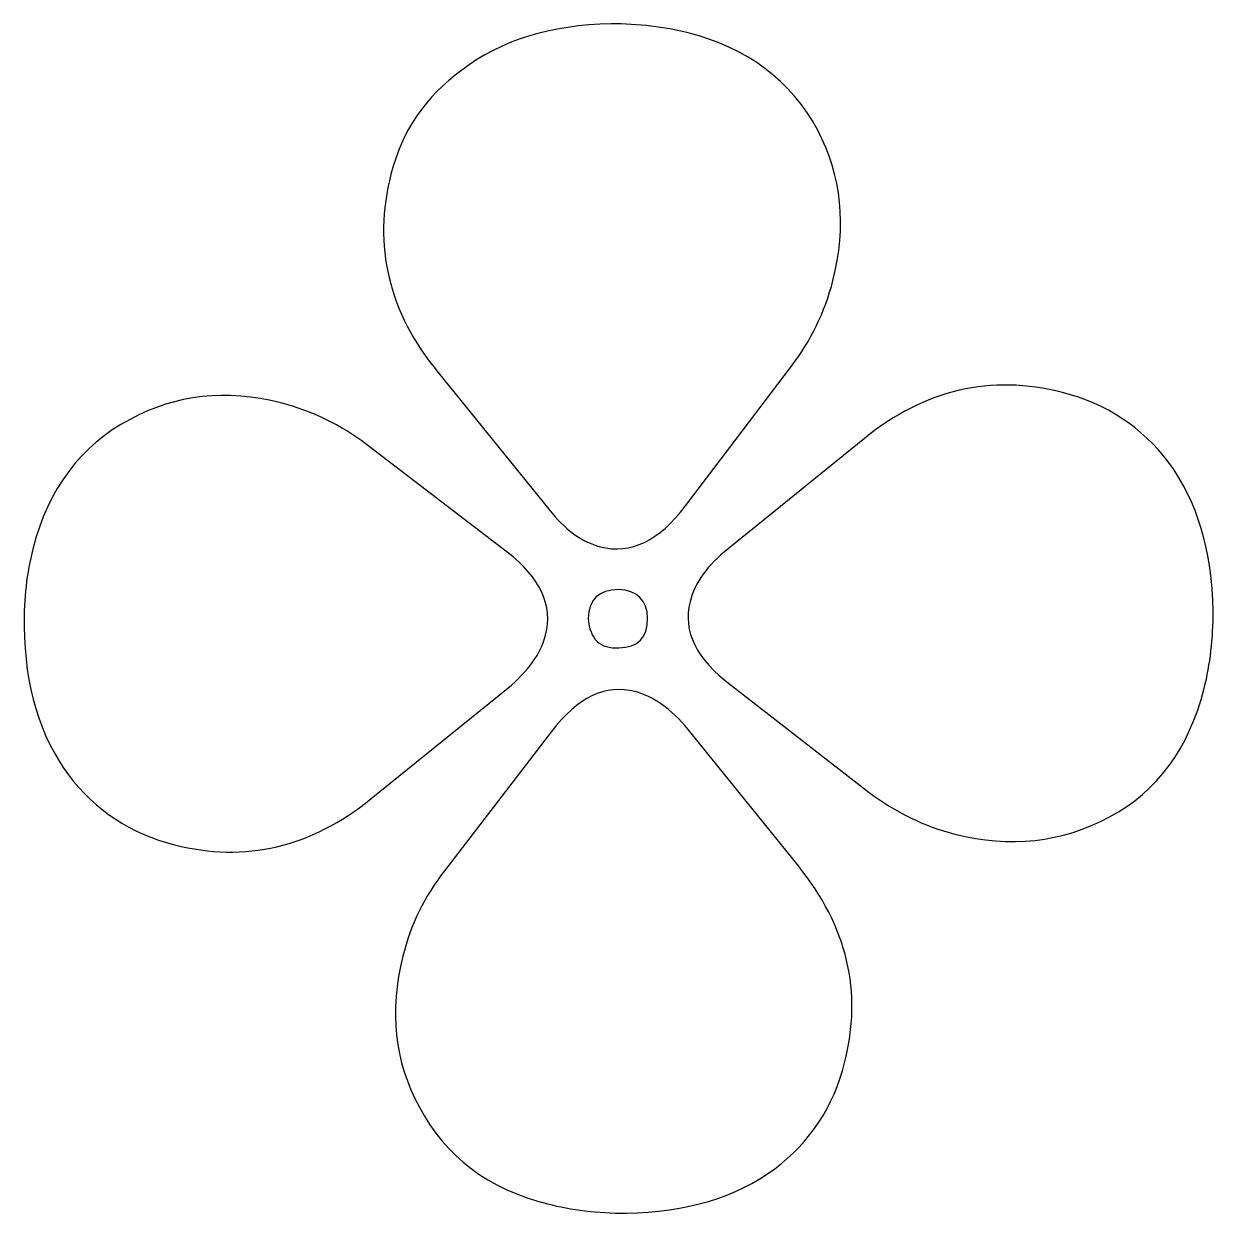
# Model space of a CAD drawing. Header units: centimetres. Extents: x -8.4 to 8.4, y -8.4 to 8.4.
import ezdxf

# ---------------------------------------------------------------- set-up
doc = ezdxf.new("R2010")
doc.units = ezdxf.units.CM
doc.header["$MEASUREMENT"] = 0
doc.layers.add('Camada 1', color=7, linetype='Continuous')

msp = doc.modelspace()

# ---------------------------------------------------------------- linework, layer by layer
at = {"layer": 'Camada 1'}
for points, knots in [([(-3.23269, 6.3103), (-3.07741, 6.92165), (-2.74194, 7.41449), (-2.22764, 7.78879), (-2.22764, 7.78879), (-1.67173, 8.21297), (-0.96542, 8.43062), (-0.10733, 8.4452), (-0.10733, 8.4452), (0.28219, 8.44658), (0.64816, 8.40361), (0.98921, 8.31767), (0.98921, 8.31767), (1.82929, 8.10349), (2.44204, 7.64327), (2.82743, 6.93692), (2.82743, 6.93692), (3.16845, 6.28747), (3.24052, 5.57424), (3.0437, 4.7993), (3.0437, 4.7993), (2.92863, 4.35223), (2.73178, 3.94673), (2.45315, 3.58354), (2.45315, 3.58354), (2.45315, 3.58354), (0.94902, 1.60115), (0.94902, 1.60115), (0.94902, 1.60115), (0.57609, 1.10347), (0.17271, 0.90937), (-0.26187, 1.01891), (-0.26187, 1.01891), (-0.51973, 1.08683), (-0.76439, 1.26288), (-0.99315, 1.554), (-0.99315, 1.554), (-0.99315, 1.554), (-2.56173, 3.49202), (-2.56173, 3.49202), (-2.56173, 3.49202), (-3.26804, 4.3522), (-3.49262, 5.29142), (-3.23269, 6.3103)], [0, 0, 0, 0, 0.08333333, 0.08333333, 0.08333333, 0.08333333, 0.16666667, 0.16666667, 0.16666667, 0.16666667, 0.25, 0.25, 0.25, 0.25, 0.33333333, 0.33333333, 0.33333333, 0.33333333, 0.41666667, 0.41666667, 0.41666667, 0.41666667, 0.5, 0.5, 0.5, 0.5, 0.58333333, 0.58333333, 0.58333333, 0.58333333, 0.66666667, 0.66666667, 0.66666667, 0.66666667, 0.75, 0.75, 0.75, 0.75, 0.83333333, 0.83333333, 0.83333333, 0.83333333, 1, 1, 1, 1]), ([(3.49283, 2.55904), (4.34955, 3.25288), (5.28668, 3.46913), (6.30421, 3.21058), (6.30421, 3.21058), (6.92942, 3.05048), (7.42988, 2.71986), (7.80972, 2.22077), (7.80972, 2.22077), (8.21728, 1.66694), (8.43078, 0.96342), (8.44461, 0.1067), (8.44461, 0.1067), (8.44461, -0.28356), (8.40304, -0.64953), (8.31708, -0.98987), (8.31708, -0.98987), (8.09806, -1.84662), (7.6503, -2.45376), (6.97376, -2.81698), (6.97376, -2.81698), (6.29309, -3.1802), (5.56115, -3.26058), (4.77375, -3.06095), (4.77375, -3.06095), (4.33846, -2.95006), (3.93367, -2.75181), (3.55659, -2.46902), (3.55659, -2.46902), (3.55659, -2.46902), (1.60193, -0.95108), (1.60193, -0.95108), (1.60193, -0.95108), (1.10287, -0.57886), (0.9074, -0.18236), (1.01416, 0.23907), (1.01416, 0.23907), (1.08345, 0.51077), (1.26369, 0.76168), (1.55481, 0.99112), (1.55481, 0.99112), (1.55481, 0.99112), (3.49283, 2.55904), (3.49283, 2.55904)], [0, 0, 0, 0, 0.08333333, 0.08333333, 0.08333333, 0.08333333, 0.16666667, 0.16666667, 0.16666667, 0.16666667, 0.25, 0.25, 0.25, 0.25, 0.33333333, 0.33333333, 0.33333333, 0.33333333, 0.41666667, 0.41666667, 0.41666667, 0.41666667, 0.5, 0.5, 0.5, 0.5, 0.58333333, 0.58333333, 0.58333333, 0.58333333, 0.66666667, 0.66666667, 0.66666667, 0.66666667, 0.75, 0.75, 0.75, 0.75, 0.83333333, 0.83333333, 0.83333333, 0.83333333, 1, 1, 1, 1]), ([(-8.31965, 0.98702), (-8.1006, 1.84374), (-7.64107, 2.45649), (-6.9389, 2.82868), (-6.9389, 2.82868), (-6.28596, 3.18288), (-5.57063, 3.26051), (-4.7971, 3.06366), (-4.7971, 3.06366), (-4.34935, 2.9479), (-3.94385, 2.75037), (-3.57994, 2.47242), (-3.57994, 2.47242), (-3.57994, 2.47242), (-1.58231, 0.94334), (-1.58231, 0.94334), (-1.58231, 0.94334), (-1.11098, 0.57806), (-0.92937, 0.18436), (-1.03751, -0.23638), (-1.03751, -0.23638), (-1.10199, -0.49422), (-1.28288, -0.74586), (-1.57541, -0.98983), (-1.57541, -0.98983), (-1.57541, -0.98983), (-3.51412, -2.5577), (-3.51412, -2.5577), (-3.51412, -2.5577), (-4.37015, -3.24945), (-5.30172, -3.46848), (-6.3068, -3.21339), (-6.3068, -3.21339), (-6.93132, -3.05535), (-7.43456, -2.72264), (-7.81231, -2.22081), (-7.81231, -2.22081), (-8.22191, -1.66914), (-8.43125, -0.96492), (-8.44443, -0.10817), (-8.44443, -0.10817), (-8.44789, 0.28209), (-8.40561, 0.64875), (-8.31965, 0.98702)], [0, 0, 0, 0, 0.08333333, 0.08333333, 0.08333333, 0.08333333, 0.16666667, 0.16666667, 0.16666667, 0.16666667, 0.25, 0.25, 0.25, 0.25, 0.33333333, 0.33333333, 0.33333333, 0.33333333, 0.41666667, 0.41666667, 0.41666667, 0.41666667, 0.5, 0.5, 0.5, 0.5, 0.58333333, 0.58333333, 0.58333333, 0.58333333, 0.66666667, 0.66666667, 0.66666667, 0.66666667, 0.75, 0.75, 0.75, 0.75, 0.83333333, 0.83333333, 0.83333333, 0.83333333, 1, 1, 1, 1]), ([(-0.00335, 0.41171), (0.26557, 0.39994), (0.40697, 0.26338), (0.4125, 0.00274), (0.4125, 0.00274), (0.4139, -0.27243), (0.27664, -0.41178), (0.00216, -0.41456), (0.00216, -0.41456), (-0.26258, -0.43395), (-0.40744, -0.29394), (-0.43379, 0.00205), (-0.43379, 0.00205), (-0.42409, 0.27169), (-0.27992, 0.4103), (-0.00335, 0.41171)], [0, 0, 0, 0, 0.2, 0.2, 0.2, 0.2, 0.4, 0.4, 0.4, 0.4, 0.6, 0.6, 0.6, 0.6, 1, 1, 1, 1]), ([(-0.95087, -1.60259), (-0.58212, -1.11872), (-0.18702, -0.92885), (0.2337, -1.03699), (0.2337, -1.03699), (0.49156, -1.10353), (0.74384, -1.28096), (0.98784, -1.57486), (0.98784, -1.57486), (0.98784, -1.57486), (2.55296, -3.51423), (2.55296, -3.51423), (2.55296, -3.51423), (3.24749, -4.37235), (3.46651, -5.30115), (3.21005, -6.30757), (3.21005, -6.30757), (3.05201, -6.9314), (2.72208, -7.43324), (2.22024, -7.81308), (2.22024, -7.81308), (1.6685, -8.22064), (0.96426, -8.43136), (0.10617, -8.44522), (0.10617, -8.44522), (-0.2979, -8.44384), (-0.67152, -8.39947), (-1.00976, -8.31216), (-1.00976, -8.31216), (-1.85193, -8.10004), (-2.45843, -7.64395), (-2.82927, -6.93974), (-2.82927, -6.93974), (-3.18484, -6.28818), (-3.2625, -5.57007), (-3.06493, -4.79654), (-3.06493, -4.79654), (-2.95264, -4.34738), (-2.7537, -3.9426), (-2.47298, -3.58218), (-2.47298, -3.58218), (-2.47298, -3.58218), (-0.95087, -1.60259), (-0.95087, -1.60259)], [0, 0, 0, 0, 0.08333333, 0.08333333, 0.08333333, 0.08333333, 0.16666667, 0.16666667, 0.16666667, 0.16666667, 0.25, 0.25, 0.25, 0.25, 0.33333333, 0.33333333, 0.33333333, 0.33333333, 0.41666667, 0.41666667, 0.41666667, 0.41666667, 0.5, 0.5, 0.5, 0.5, 0.58333333, 0.58333333, 0.58333333, 0.58333333, 0.66666667, 0.66666667, 0.66666667, 0.66666667, 0.75, 0.75, 0.75, 0.75, 0.83333333, 0.83333333, 0.83333333, 0.83333333, 1, 1, 1, 1])]:
    msp.add_open_spline(points, degree=3, knots=knots, dxfattribs=at)

doc.saveas('drawing.dxf')
